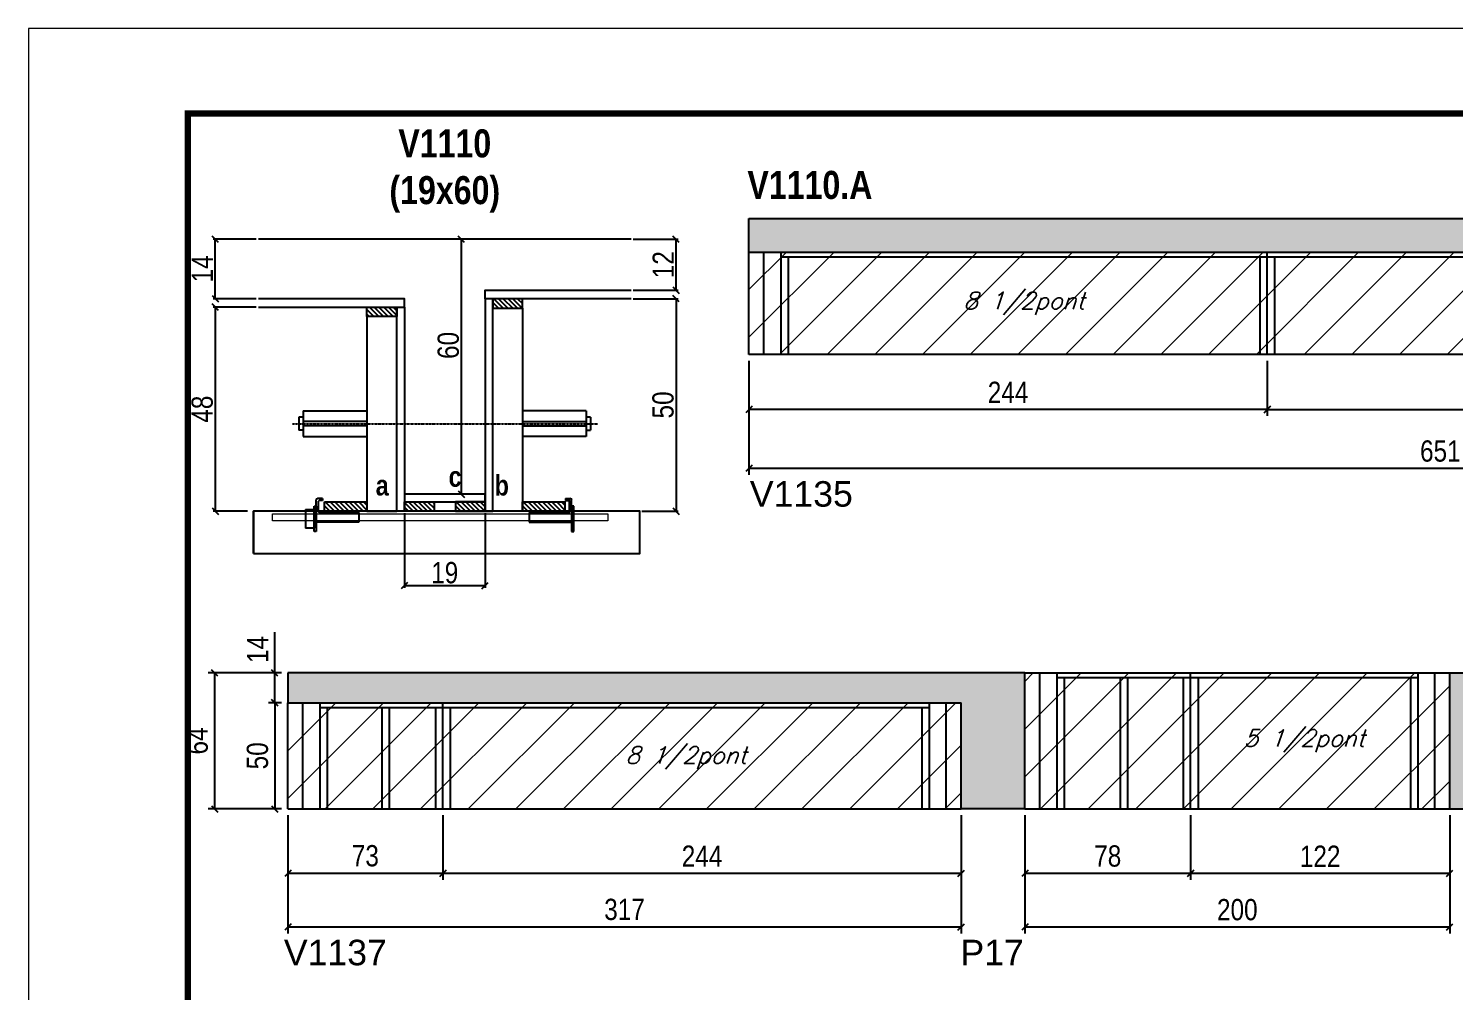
# Model space of a CAD drawing. Extents: x 3309 to 9563, y -2522 to 14608.
# Drawn here: x 4908 to 5579, y 10709 to 11162 of the extents above; entities that cross this region are included whole.
import ezdxf

# ---------------------------------------------------------------- set-up
doc = ezdxf.new("R2010")
doc.units = 0
doc.linetypes.add('DASHED', pattern=[0.75, 0.5, -0.25])
doc.linetypes.add('HIDDEN', pattern=[0.375, 0.25, -0.125])
for name, color, linetype in [('5', 5, 'Continuous'), ('barrote', 251, 'Continuous'), ('COTA', 241, 'Continuous'), ('detalhes', 4, 'Continuous'), ('NOMENCLATURA', 7, 'Continuous'), ('Painéis', 200, 'Continuous'), ('presilha', 1, 'Continuous'), ('SARR_2.2x10', 60, 'Continuous'), ('SARR_2.2x7', 40, 'Continuous'), ('SARR_3.5x7', 81, 'Continuous'), ('TENSOR', 3, 'Continuous'), ('texto', 7, 'Continuous')]:
    doc.layers.add(name, color=color, linetype=linetype)
for name, color, linetype, lineweight in [('CONCRETO', 251, 'Continuous', 25), ('Folhas', 255, 'Continuous', 9), ('Hachura', 251, 'Continuous', 9), ('SARRAFO DE PRESSAO', 251, 'DASHED', 9), ('SCO-___-LAJ', 2, 'Continuous', 0)]:
    doc.layers.add(name, color=color, linetype=linetype, lineweight=lineweight)
doc.styles.add('COTA TECNICA', font='techl___.ttf', dxfattribs={"height": 10})
doc.styles.add('COTA TECNICA 2X', font='techl___.ttf', dxfattribs={"height": 10})
doc.styles.add('Romans', font='romans.shx')
doc.styles.get("Standard").update_dxf_attribs({"font": 'arial.ttf'})
doc.styles.add('TECNICA', font='techb___.ttf', dxfattribs={"height": 10})
doc.dimstyles.new('PAINEL', dxfattribs={"dimtxt": 10, "dimasz": 3, "dimexe": 3, "dimexo": 3, "dimgap": 3, "dimtad": 1, "dimdec": 1, "dimzin": 12, "dimdsep": 46, "dimtxsty": 'COTA TECNICA', "dimblk1": 'OBLIQUE', "dimblk2": 'OBLIQUE', "dimsah": 1, "dimcen": 0.9, "dimclrd": 4, "dimclre": 4, "dimclrt": 240, "dimadec": 1, "dimazin": 3, "dimtfac": 1, "dimtdec": 1, "dimtmove": 0, "dimatfit": 3, "dimfxl": 1, "dimtolj": 1, "dimtzin": 12, "dimarcsym": 0})
doc.dimstyles.new('SECAO', dxfattribs={"dimscale": 0.333333, "dimtxt": 5, "dimasz": 9, "dimexe": 3, "dimexo": 3, "dimgap": 3, "dimtad": 1, "dimdec": 1, "dimlfac": 0.5, "dimzin": 12, "dimdsep": 46, "dimtxsty": 'COTA TECNICA 2X', "dimblk1": 'OBLIQUE', "dimblk2": 'OBLIQUE', "dimsah": 1, "dimcen": 0.9, "dimclrd": 4, "dimclre": 4, "dimclrt": 240, "dimadec": 1, "dimazin": 3, "dimtfac": 1, "dimtdec": 1, "dimtmove": 0, "dimatfit": 3, "dimfxl": 1, "dimtolj": 1, "dimtzin": 12, "dimarcsym": 0})
pattern_1 = [(135, (38320.3405, -112577.1764), (-1.122532015, -1.122532015), [])]
pattern_2 = [(50, (-1598.5, 0), (5.46554, -0.4781726), [0.5715, -6.2865]), (355, (-1598.5, 0), (-1.0573026, 5.7317054), [0.4572, -5.0292175]), (100.451445, (-1598.0445, -0.04), (4.4082374, 5.2535326), [0.4857003, -5.3427073]), (46.1842, (-1598.5, 1.524), (8.1323712, -1.26127), [0.85725, -9.42975]), (96.63556, (-1597.822, 1.419), (7.122124, 7.4227837), [0.7285507, -8.014068]), (351.18415, (-1598.5, 1.524), (7.122124, 7.422784), [0.685799, -7.543792]), (21, (-1597.738, 1.143), (4.5484317, -3.067956), [0.5715, -6.2865]), (326, (-1597.738, 1.143), (1.8540609, 5.525639), [0.4572, -5.0292]), (71.451445, (-1597.359, 0.8873), (6.4024926, 2.457683), [0.4857003, -5.3426981]), (37.5, (-1598.5, 0), (0.0926581, 2.53665117), [0, -4.96824, 0, -5.1054, 0, -5.04825]), (7.5, (-1598.5, 0), (2.0045899, 3.00541724), [0, -2.91084, 0, -4.85394, 0, -1.92405]), (327.5, (-1600.1993, 0), (4.06771786, -0.17186232), [0, -1.905, 0, -5.9436, 0, -7.8867]), (317.5, (-1600.9613, 0), (4.4438754, 0.7627947), [0, -2.4765, 0, -3.94716, 0, -5.6007])]

# ---------------------------------------------------------------- blocks, each defined once
blk = doc.blocks.new('9999999999')
at = {"layer": 'Folhas'}
blk.add_lwpolyline([(98138.98, 34190.21), (99623.98, 34190.21), (99623.98, 35240.21), (98138.98, 35240.21)], close=True, dxfattribs=at)
at = {"layer": 'Folhas', "color": 30, "const_width": 3}
blk.add_lwpolyline([(98213.98, 34230.21), (99583.98, 34230.21), (99583.98, 35200.21), (98213.98, 35200.21)], close=True, dxfattribs=at)
blk = doc.blocks.new('_Oblique')
at = {"color": 0, "linetype": 'ByBlock', "lineweight": -2}
blk.add_line((-0.5, -0.5), (0.5, 0.5), dxfattribs=at)
blk = doc.blocks.new('*D384')
at = {"layer": 'COTA', "color": 4, "lineweight": -2, "transparency": 16777216}
for p, q in [((5084.8, 10933.99), (5084.8, 10898.9)), ((5122.8, 10933.99), (5122.8, 10898.9)), ((5122.8, 10899.9), (5084.8, 10899.9))]:
    blk.add_line(p, q, dxfattribs=at)
at = {"layer": 'Defpoints', "color": 0, "transparency": 16777216}
for p in [(5084.8, 10934.99), (5122.8, 10934.99), (5084.8, 10899.9)]:
    blk.add_point(p, dxfattribs=at)
at = {"layer": 'COTA', "color": 4, "lineweight": -2, "transparency": 16777216, "xscale": 3, "yscale": 3, "zscale": 3, "rotation": 180}
blk.add_blockref('_Oblique', (5084.8, 10899.9), dxfattribs=at)
at = {"layer": 'COTA', "color": 4, "lineweight": -2, "transparency": 16777216, "xscale": 3, "yscale": 3, "zscale": 3}
blk.add_blockref('_Oblique', (5122.8, 10899.9), dxfattribs=at)
at = {"layer": 'COTA', "color": 240, "transparency": 16777216, "insert": (5103.8, 10905.99), "char_height": 10, "attachment_point": 5, "style": 'COTA TECNICA 2X'}
blk.add_mtext('\\A1;19', dxfattribs=at)
blk = doc.blocks.new('PRESILHA METÁLICA 1')
at = {"layer": 'presilha'}
for p, q in [((12, 21), (8.6, 21)), ((12, 21), (12, 19.5)), ((0, 13), (6, 13)), ((0, 13), (0, 0)), ((6, 15.5), (7.5, 15.5)), ((6, -2.5), (6, 15.5)), ((6, 13), (6, 0)), ((7.5, 10.6), (7.5, 19.9)), ((7.5, 15.5), (7.5, -2.5)), ((9, 11.6), (9, 18.9)), ((12, 19.5), (9.6, 19.5)), ((37.5, 11), (9.6, 11)), ((37.5, 11), (37.5, 4.1)), ((6, 0), (0, 0)), ((37.5, 4.1), (7.5, 4.1)), ((7.5, -2.5), (6, -2.5))]:
    blk.add_line(p, q, dxfattribs=at)
for centre, radius, start, end in [((8.6, 19.9), 1.14, 90, 180), ((9.6, 18.9), 0.57, 90, 180), ((9.6, 11.6), 0.57, 180, 270)]:
    blk.add_arc(centre, radius, start, end, dxfattribs=at)
blk = doc.blocks.new('PRESILHA METÁLICA 2')
at = {"layer": 'presilha'}
for p, q in [((-5.2, 23.5), (-5.2, 22)), ((-5.2, 23.5), (-1.9, 23.5)), ((-5.2, 22), (-2.8, 22)), ((-2.2, 14.1), (-2.2, 21.4)), ((-0.8, 14.6), (-0.8, 22.4)), ((-30.8, 13.5), (-30.8, 6.6)), ((-30.8, 13.5), (-2.8, 13.5)), ((0.8, 18), (-0.8, 18)), ((-0.8, 18), (-0.8, 0)), ((0.8, 0), (0.8, 18)), ((-30.8, 6.6), (-0.8, 6.6)), ((-0.8, 0), (0.8, 0))]:
    blk.add_line(p, q, dxfattribs=at)
for centre, radius, start, end in [((-2.8, 21.4), 0.57, 0, 90), ((-1.9, 22.4), 1.14, 0, 90), ((-2.8, 14.1), 0.57, 270, 0)]:
    blk.add_arc(centre, radius, start, end, dxfattribs=at)
blk = doc.blocks.new('*D385')
at = {"layer": 'COTA', "color": 4, "lineweight": -2, "transparency": 16777216}
for p, q in [((5015.1, 11030.99), (4994.75, 11030.99)), ((4995.75, 11030.99), (4995.75, 10934.99)), ((5010.99, 10934.99), (4994.75, 10934.99))]:
    blk.add_line(p, q, dxfattribs=at)
at = {"layer": 'Defpoints', "color": 0, "transparency": 16777216}
for p in [(5016.1, 11030.99), (4995.75, 10934.99), (5011.99, 10934.99)]:
    blk.add_point(p, dxfattribs=at)
at = {"layer": 'COTA', "color": 4, "lineweight": -2, "transparency": 16777216, "xscale": 3, "yscale": 3, "zscale": 3}
for p, rotation in [((4995.75, 11030.99), 90), ((4995.75, 10934.99), 270)]:
    blk.add_blockref('_Oblique', p, dxfattribs=dict(at, rotation=rotation))
at = {"layer": 'COTA', "color": 240, "transparency": 16777216, "insert": (4989.66, 10982.99), "char_height": 10, "attachment_point": 5, "rotation": 90, "style": 'COTA TECNICA 2X'}
blk.add_mtext('\\A1;48', dxfattribs=at)
blk = doc.blocks.new('*D386')
at = {"layer": 'COTA', "color": 4, "lineweight": -2, "transparency": 16777216}
for p, q in [((5192.5, 11034.99), (5213.72, 11034.99)), ((5212.72, 11034.99), (5212.72, 10934.99)), ((5196.61, 10934.99), (5213.72, 10934.99))]:
    blk.add_line(p, q, dxfattribs=at)
at = {"layer": 'Defpoints', "color": 0, "transparency": 16777216}
for p in [(5191.5, 11034.99), (5195.61, 10934.99), (5212.72, 10934.99)]:
    blk.add_point(p, dxfattribs=at)
at = {"layer": 'COTA', "color": 4, "lineweight": -2, "transparency": 16777216, "xscale": 3, "yscale": 3, "zscale": 3}
for p, rotation in [((5212.72, 11034.99), 90), ((5212.72, 10934.99), 270)]:
    blk.add_blockref('_Oblique', p, dxfattribs=dict(at, rotation=rotation))
at = {"layer": 'COTA', "color": 240, "transparency": 16777216, "insert": (5206.61, 10984.99), "char_height": 10, "attachment_point": 5, "rotation": 90, "style": 'COTA TECNICA 2X'}
blk.add_mtext('\\A1;50', dxfattribs=at)
blk = doc.blocks.new('*D387')
at = {"layer": 'COTA', "color": 4, "lineweight": -2, "transparency": 16777216}
for p, q in [((5121.8, 11062.99), (5110.63, 11062.99)), ((5111.63, 10942.99), (5111.63, 11062.99)), ((5121.8, 10942.99), (5110.63, 10942.99))]:
    blk.add_line(p, q, dxfattribs=at)
at = {"layer": 'Defpoints', "color": 0, "transparency": 16777216}
for p in [(5111.63, 11062.99), (5122.8, 11062.99), (5122.8, 10942.99)]:
    blk.add_point(p, dxfattribs=at)
at = {"layer": 'COTA', "color": 4, "lineweight": -2, "transparency": 16777216, "xscale": 3, "yscale": 3, "zscale": 3}
for p, rotation in [((5111.63, 11062.99), 90), ((5111.63, 10942.99), 270)]:
    blk.add_blockref('_Oblique', p, dxfattribs=dict(at, rotation=rotation))
at = {"layer": 'COTA', "color": 240, "transparency": 16777216, "insert": (5105.52, 11012.99), "char_height": 10, "attachment_point": 5, "rotation": 90, "style": 'COTA TECNICA 2X'}
blk.add_mtext('\\A1;60', dxfattribs=at)
blk = doc.blocks.new('*D388')
at = {"layer": 'COTA', "color": 4, "lineweight": -2, "transparency": 16777216}
for p, q in [((5192.5, 11062.99), (5213.72, 11062.99)), ((5212.72, 11038.99), (5212.72, 11062.99)), ((5192.5, 11038.99), (5213.72, 11038.99))]:
    blk.add_line(p, q, dxfattribs=at)
at = {"layer": 'Defpoints', "color": 0, "transparency": 16777216}
for p in [(5191.5, 11062.99), (5212.72, 11062.99), (5191.5, 11038.99)]:
    blk.add_point(p, dxfattribs=at)
at = {"layer": 'COTA', "color": 4, "lineweight": -2, "transparency": 16777216, "xscale": 3, "yscale": 3, "zscale": 3}
for p, rotation in [((5212.72, 11062.99), 90), ((5212.72, 11038.99), 270)]:
    blk.add_blockref('_Oblique', p, dxfattribs=dict(at, rotation=rotation))
at = {"layer": 'COTA', "color": 240, "transparency": 16777216, "insert": (5206.66, 11050.99), "char_height": 10, "attachment_point": 5, "rotation": 90, "style": 'COTA TECNICA 2X'}
blk.add_mtext('\\A1;12', dxfattribs=at)
blk = doc.blocks.new('*D415')
at = {"layer": 'COTA', "color": 4, "lineweight": -2, "transparency": 16777216}
for p, q in [((5015.1, 11062.99), (4994.75, 11062.99)), ((4995.75, 11034.99), (4995.75, 11062.99)), ((5015.1, 11034.99), (4994.75, 11034.99))]:
    blk.add_line(p, q, dxfattribs=at)
at = {"layer": 'Defpoints', "color": 0, "transparency": 16777216}
for p in [(4995.75, 11062.99), (5016.1, 11062.99), (5016.1, 11034.99)]:
    blk.add_point(p, dxfattribs=at)
at = {"layer": 'COTA', "color": 4, "lineweight": -2, "transparency": 16777216, "xscale": 3, "yscale": 3, "zscale": 3}
for p, rotation in [((4995.75, 11062.99), 90), ((4995.75, 11034.99), 270)]:
    blk.add_blockref('_Oblique', p, dxfattribs=dict(at, rotation=rotation))
at = {"layer": 'COTA', "color": 240, "transparency": 16777216, "insert": (4989.68, 11048.99), "char_height": 10, "attachment_point": 5, "rotation": 90, "style": 'COTA TECNICA 2X'}
blk.add_mtext('\\A1;14', dxfattribs=at)
blk = doc.blocks.new('*D389')
at = {"layer": 'COTA', "color": 4, "linetype": 'ByBlock', "lineweight": -2, "transparency": 16777216}
for p, q in [((5247.01, 11005.75), (5247.01, 10979.83)), ((5491.01, 11005.75), (5491.01, 10979.83)), ((5491.01, 10982.83), (5247.01, 10982.83))]:
    blk.add_line(p, q, dxfattribs=at)
at = {"layer": 'Defpoints', "color": 0, "linetype": 'ByBlock', "transparency": 16777216}
for p in [(5247.01, 11008.75), (5491.01, 11008.75), (5247.01, 10982.83)]:
    blk.add_point(p, dxfattribs=at)
at = {"layer": 'COTA', "color": 4, "linetype": 'ByBlock', "lineweight": -2, "transparency": 16777216, "xscale": 3, "yscale": 3, "zscale": 3, "rotation": 180}
blk.add_blockref('_Oblique', (5247.01, 10982.83), dxfattribs=at)
at = {"layer": 'COTA', "color": 4, "linetype": 'ByBlock', "lineweight": -2, "transparency": 16777216, "xscale": 3, "yscale": 3, "zscale": 3}
blk.add_blockref('_Oblique', (5491.01, 10982.83), dxfattribs=at)
at = {"layer": 'COTA', "color": 240, "linetype": 'ByBlock', "transparency": 16777216, "insert": (5369.01, 10990.91), "char_height": 10, "attachment_point": 5, "style": 'COTA TECNICA'}
blk.add_mtext('\\A1;244', dxfattribs=at)
blk = doc.blocks.new('*D416')
at = {"layer": 'COTA', "color": 4, "linetype": 'ByBlock', "lineweight": -2, "transparency": 16777216}
for p, q in [((5247.01, 11005.75), (5247.01, 10952.12)), ((5898.01, 11005.75), (5898.01, 10952.12)), ((5898.01, 10955.12), (5247.01, 10955.12))]:
    blk.add_line(p, q, dxfattribs=at)
at = {"layer": 'Defpoints', "color": 0, "linetype": 'ByBlock', "transparency": 16777216}
for p in [(5247.01, 11008.75), (5898.01, 11008.75), (5247.01, 10955.12)]:
    blk.add_point(p, dxfattribs=at)
at = {"layer": 'COTA', "color": 4, "linetype": 'ByBlock', "lineweight": -2, "transparency": 16777216, "xscale": 3, "yscale": 3, "zscale": 3, "rotation": 180}
blk.add_blockref('_Oblique', (5247.01, 10955.12), dxfattribs=at)
at = {"layer": 'COTA', "color": 4, "linetype": 'ByBlock', "lineweight": -2, "transparency": 16777216, "xscale": 3, "yscale": 3, "zscale": 3}
blk.add_blockref('_Oblique', (5898.01, 10955.12), dxfattribs=at)
at = {"layer": 'COTA', "color": 240, "linetype": 'ByBlock', "transparency": 16777216, "insert": (5572.51, 10963.23), "char_height": 10, "attachment_point": 5, "style": 'COTA TECNICA'}
blk.add_mtext('\\A1;651', dxfattribs=at)
blk = doc.blocks.new('*D379')
at = {"layer": 'COTA', "color": 4, "lineweight": -2, "transparency": 16777216}
for p, q in [((5491.01, 11005.75), (5491.01, 10979.83)), ((5735.01, 11005.75), (5735.01, 10979.83)), ((5491.01, 10982.83), (5735.01, 10982.83))]:
    blk.add_line(p, q, dxfattribs=at)
at = {"layer": 'Defpoints', "color": 0, "transparency": 16777216}
for p in [(5491.01, 11008.75, 0), (5735.01, 11008.75, 0), (5735.01, 10982.83)]:
    blk.add_point(p, dxfattribs=at)
at = {"layer": 'COTA', "color": 4, "lineweight": -2, "transparency": 16777216, "xscale": 3, "yscale": 3, "zscale": 3, "rotation": 180}
blk.add_blockref('_Oblique', (5491.01, 10982.83), dxfattribs=at)
at = {"layer": 'COTA', "color": 4, "lineweight": -2, "transparency": 16777216, "xscale": 3, "yscale": 3, "zscale": 3}
blk.add_blockref('_Oblique', (5735.01, 10982.83), dxfattribs=at)
at = {"layer": 'COTA', "color": 240, "transparency": 16777216, "insert": (5613.01, 10990.91), "char_height": 10, "attachment_point": 5, "style": 'COTA TECNICA'}
blk.add_mtext('\\A1;244', dxfattribs=at)
blk = doc.blocks.new('*D409')
at = {"layer": 'COTA', "color": 4, "linetype": 'ByBlock', "lineweight": -2, "transparency": 16777216}
for p, q in [((5029.96, 10791.85), (5029.96, 10736.29)), ((5346.93, 10791.85), (5346.93, 10736.29)), ((5029.96, 10739.29), (5346.93, 10739.29))]:
    blk.add_line(p, q, dxfattribs=at)
at = {"layer": 'Defpoints', "color": 0, "linetype": 'ByBlock', "transparency": 16777216}
for p in [(5029.96, 10794.85), (5346.93, 10794.85), (5346.93, 10739.29)]:
    blk.add_point(p, dxfattribs=at)
at = {"layer": 'COTA', "color": 4, "linetype": 'ByBlock', "lineweight": -2, "transparency": 16777216, "xscale": 3, "yscale": 3, "zscale": 3, "rotation": 180}
blk.add_blockref('_Oblique', (5029.96, 10739.29), dxfattribs=at)
at = {"layer": 'COTA', "color": 4, "linetype": 'ByBlock', "lineweight": -2, "transparency": 16777216, "xscale": 3, "yscale": 3, "zscale": 3}
blk.add_blockref('_Oblique', (5346.93, 10739.29), dxfattribs=at)
at = {"layer": 'COTA', "color": 240, "linetype": 'ByBlock', "transparency": 16777216, "insert": (5188.44, 10747.51), "char_height": 10, "attachment_point": 5, "style": 'COTA TECNICA'}
blk.add_mtext('\\A1;317', dxfattribs=at)
blk = doc.blocks.new('*D410')
at = {"layer": 'COTA', "color": 4, "lineweight": -2, "transparency": 16777216}
for p, q in [((5102.93, 10791.85), (5102.93, 10761.54)), ((5346.93, 10791.85), (5346.93, 10761.54)), ((5346.93, 10764.54), (5102.93, 10764.54))]:
    blk.add_line(p, q, dxfattribs=at)
at = {"layer": 'Defpoints', "color": 0, "transparency": 16777216}
for p in [(5102.93, 10794.85), (5346.93, 10794.85), (5102.93, 10764.54)]:
    blk.add_point(p, dxfattribs=at)
at = {"layer": 'COTA', "color": 4, "lineweight": -2, "transparency": 16777216, "xscale": 3, "yscale": 3, "zscale": 3, "rotation": 180}
blk.add_blockref('_Oblique', (5102.93, 10764.54), dxfattribs=at)
at = {"layer": 'COTA', "color": 4, "lineweight": -2, "transparency": 16777216, "xscale": 3, "yscale": 3, "zscale": 3}
blk.add_blockref('_Oblique', (5346.93, 10764.54), dxfattribs=at)
at = {"layer": 'COTA', "color": 240, "transparency": 16777216, "insert": (5224.93, 10772.62), "char_height": 10, "attachment_point": 5, "style": 'COTA TECNICA'}
blk.add_mtext('\\A1;244', dxfattribs=at)
blk = doc.blocks.new('*D411')
at = {"layer": 'COTA', "color": 4, "lineweight": -2, "transparency": 16777216}
for p, q in [((5029.96, 10791.85), (5029.96, 10761.54)), ((5102.93, 10791.85), (5102.93, 10761.54)), ((5102.93, 10764.54), (5029.96, 10764.54))]:
    blk.add_line(p, q, dxfattribs=at)
at = {"layer": 'Defpoints', "color": 0, "transparency": 16777216}
for p in [(5029.96, 10794.85), (5102.93, 10794.85), (5029.96, 10764.54)]:
    blk.add_point(p, dxfattribs=at)
at = {"layer": 'COTA', "color": 4, "lineweight": -2, "transparency": 16777216, "xscale": 3, "yscale": 3, "zscale": 3, "rotation": 180}
blk.add_blockref('_Oblique', (5029.96, 10764.54), dxfattribs=at)
at = {"layer": 'COTA', "color": 4, "lineweight": -2, "transparency": 16777216, "xscale": 3, "yscale": 3, "zscale": 3}
blk.add_blockref('_Oblique', (5102.93, 10764.54), dxfattribs=at)
at = {"layer": 'COTA', "color": 240, "transparency": 16777216, "insert": (5066.44, 10772.76), "char_height": 10, "attachment_point": 5, "style": 'COTA TECNICA'}
blk.add_mtext('\\A1;73', dxfattribs=at)
blk = doc.blocks.new('*D381')
at = {"layer": 'COTA', "color": 4, "lineweight": -2, "transparency": 16777216}
for p, q in [((5026.96, 10858.85), (4992.44, 10858.85)), ((4995.44, 10858.85), (4995.44, 10794.85)), ((5026.96, 10794.85), (4992.44, 10794.85))]:
    blk.add_line(p, q, dxfattribs=at)
at = {"layer": 'Defpoints', "color": 0, "transparency": 16777216}
for p in [(5029.96, 10858.85, 0), (4995.44, 10794.85), (5029.96, 10794.85, 0)]:
    blk.add_point(p, dxfattribs=at)
at = {"layer": 'COTA', "color": 4, "lineweight": -2, "transparency": 16777216, "xscale": 3, "yscale": 3, "zscale": 3}
for p, rotation in [((4995.44, 10858.85), 90), ((4995.44, 10794.85), 270)]:
    blk.add_blockref('_Oblique', p, dxfattribs=dict(at, rotation=rotation))
at = {"layer": 'COTA', "color": 240, "transparency": 16777216, "insert": (4987.34, 10826.85), "char_height": 10, "attachment_point": 5, "rotation": 90, "style": 'COTA TECNICA'}
blk.add_mtext('\\A1;64', dxfattribs=at)
blk = doc.blocks.new('*D382')
at = {"layer": 'COTA', "color": 4, "lineweight": -2, "transparency": 16777216}
for p, q in [((5026.96, 10844.85), (5020.8, 10844.85)), ((5023.8, 10844.85), (5023.8, 10794.85)), ((5026.96, 10794.85), (5020.8, 10794.85))]:
    blk.add_line(p, q, dxfattribs=at)
at = {"layer": 'Defpoints', "color": 0, "transparency": 16777216}
for p in [(5029.96, 10844.85, 0), (5023.8, 10794.85), (5029.96, 10794.85, 0)]:
    blk.add_point(p, dxfattribs=at)
at = {"layer": 'COTA', "color": 4, "lineweight": -2, "transparency": 16777216, "xscale": 3, "yscale": 3, "zscale": 3}
for p, rotation in [((5023.8, 10844.85), 90), ((5023.8, 10794.85), 270)]:
    blk.add_blockref('_Oblique', p, dxfattribs=dict(at, rotation=rotation))
at = {"layer": 'COTA', "color": 240, "transparency": 16777216, "insert": (5015.69, 10819.85), "char_height": 10, "attachment_point": 5, "rotation": 90, "style": 'COTA TECNICA'}
blk.add_mtext('\\A1;50', dxfattribs=at)
blk = doc.blocks.new('*D383')
at = {"layer": 'COTA', "color": 4, "lineweight": -2, "transparency": 16777216}
for p, q in [((5023.8, 10858.85), (5023.8, 10877.97)), ((5026.96, 10858.85), (5020.8, 10858.85)), ((5023.8, 10844.85), (5023.8, 10858.85)), ((5026.96, 10844.85), (5020.8, 10844.85))]:
    blk.add_line(p, q, dxfattribs=at)
at = {"layer": 'Defpoints', "color": 0, "transparency": 16777216}
for p in [(5023.8, 10858.85), (5029.96, 10858.85, 0), (5029.96, 10844.85, 0)]:
    blk.add_point(p, dxfattribs=at)
at = {"layer": 'COTA', "color": 4, "lineweight": -2, "transparency": 16777216, "xscale": 3, "yscale": 3, "zscale": 3}
for p, rotation in [((5023.8, 10858.85), 90), ((5023.8, 10844.85), 270)]:
    blk.add_blockref('_Oblique', p, dxfattribs=dict(at, rotation=rotation))
at = {"layer": 'COTA', "color": 240, "transparency": 16777216, "insert": (5015.73, 10869.91), "char_height": 10, "attachment_point": 5, "rotation": 90, "style": 'COTA TECNICA'}
blk.add_mtext('\\A1;14', dxfattribs=at)
blk = doc.blocks.new('*D412')
at = {"layer": 'COTA', "color": 4, "linetype": 'ByBlock', "lineweight": -2, "transparency": 16777216}
for p, q in [((5376.93, 10791.85), (5376.93, 10736.29)), ((5576.93, 10791.85), (5576.93, 10736.29)), ((5376.93, 10739.29), (5576.93, 10739.29))]:
    blk.add_line(p, q, dxfattribs=at)
at = {"layer": 'Defpoints', "color": 0, "linetype": 'ByBlock', "transparency": 16777216}
for p in [(5376.93, 10794.85), (5576.93, 10794.85), (5576.93, 10739.29)]:
    blk.add_point(p, dxfattribs=at)
at = {"layer": 'COTA', "color": 4, "linetype": 'ByBlock', "lineweight": -2, "transparency": 16777216, "xscale": 3, "yscale": 3, "zscale": 3, "rotation": 180}
blk.add_blockref('_Oblique', (5376.93, 10739.29), dxfattribs=at)
at = {"layer": 'COTA', "color": 4, "linetype": 'ByBlock', "lineweight": -2, "transparency": 16777216, "xscale": 3, "yscale": 3, "zscale": 3}
blk.add_blockref('_Oblique', (5576.93, 10739.29), dxfattribs=at)
at = {"layer": 'COTA', "color": 240, "linetype": 'ByBlock', "transparency": 16777216, "insert": (5476.93, 10747.39), "char_height": 10, "attachment_point": 5, "style": 'COTA TECNICA'}
blk.add_mtext('\\A1;200', dxfattribs=at)
blk = doc.blocks.new('*D413')
at = {"layer": 'COTA', "color": 4, "lineweight": -2, "transparency": 16777216}
for p, q in [((5454.93, 10791.85), (5454.93, 10761.54)), ((5576.93, 10791.85), (5576.93, 10761.54)), ((5576.93, 10764.54), (5454.93, 10764.54))]:
    blk.add_line(p, q, dxfattribs=at)
at = {"layer": 'Defpoints', "color": 0, "transparency": 16777216}
for p in [(5454.93, 10794.85), (5576.93, 10794.85), (5454.93, 10764.54)]:
    blk.add_point(p, dxfattribs=at)
at = {"layer": 'COTA', "color": 4, "lineweight": -2, "transparency": 16777216, "xscale": 3, "yscale": 3, "zscale": 3, "rotation": 180}
blk.add_blockref('_Oblique', (5454.93, 10764.54), dxfattribs=at)
at = {"layer": 'COTA', "color": 4, "lineweight": -2, "transparency": 16777216, "xscale": 3, "yscale": 3, "zscale": 3}
blk.add_blockref('_Oblique', (5576.93, 10764.54), dxfattribs=at)
at = {"layer": 'COTA', "color": 240, "transparency": 16777216, "insert": (5515.93, 10772.6), "char_height": 10, "attachment_point": 5, "style": 'COTA TECNICA'}
blk.add_mtext('\\A1;122', dxfattribs=at)
blk = doc.blocks.new('*D414')
at = {"layer": 'COTA', "color": 4, "lineweight": -2, "transparency": 16777216}
for p, q in [((5376.93, 10791.85), (5376.93, 10761.54)), ((5454.93, 10791.85), (5454.93, 10761.54)), ((5454.93, 10764.54), (5376.93, 10764.54))]:
    blk.add_line(p, q, dxfattribs=at)
at = {"layer": 'Defpoints', "color": 0, "transparency": 16777216}
for p in [(5376.93, 10794.85), (5454.93, 10794.85), (5376.93, 10764.54)]:
    blk.add_point(p, dxfattribs=at)
at = {"layer": 'COTA', "color": 4, "lineweight": -2, "transparency": 16777216, "xscale": 3, "yscale": 3, "zscale": 3, "rotation": 180}
blk.add_blockref('_Oblique', (5376.93, 10764.54), dxfattribs=at)
at = {"layer": 'COTA', "color": 4, "lineweight": -2, "transparency": 16777216, "xscale": 3, "yscale": 3, "zscale": 3}
blk.add_blockref('_Oblique', (5454.93, 10764.54), dxfattribs=at)
at = {"layer": 'COTA', "color": 240, "transparency": 16777216, "insert": (5415.93, 10772.64), "char_height": 10, "attachment_point": 5, "style": 'COTA TECNICA'}
blk.add_mtext('\\A1;78', dxfattribs=at)

msp = doc.modelspace()

# ---------------------------------------------------------------- hatches: boundary and pattern name
at = {"layer": 'COTA'}
h = msp.add_hatch(dxfattribs=at)
h.set_pattern_fill('AR-CONC', color=256, scale=0.03)
h.set_pattern_definition([(50, (-1679.728, -2203.2577), (5.4655401, -0.4781726), [0.5715, -6.2865]), (355, (-1679.728, -2203.2577), (-1.0573026, 5.7317054), [0.4572, -5.0292175]), (100.451445, (-1679.2727, -2203.2975), (4.4082374, 5.2535326), [0.4857003, -5.3427073]), (46.1842, (-1679.728, -2201.734), (8.1323712, -1.2612698), [0.85725, -9.42975]), (96.63556, (-1679.0505, -2201.839), (7.122124, 7.4227837), [0.7285507, -8.0140682]), (351.18415, (-1679.728, -2201.734), (7.122124, 7.4227837), [0.685799, -7.543792]), (21, (-1678.966, -2202.1147), (4.5484317, -3.067956), [0.5715, -6.2865]), (326, (-1678.966, -2202.1147), (1.8540609, 5.525639), [0.4572, -5.0292]), (71.451445, (-1678.587, -2202.3703), (6.4024926, 2.457683), [0.4857003, -5.3426981]), (37.5, (-1679.7281, -2203.2577), (0.0926581, 2.53665117), [0, -4.96824, 0, -5.1054, 0, -5.04825]), (7.5, (-1679.7281, -2203.2577), (2.00458988, 3.00541724), [0, -2.91084, 0, -4.85394, 0, -1.92405]), (327.5, (-1681.4274, -2203.2577), (4.06771786, -0.17186232), [0, -1.905, 0, -5.9436, 0, -7.8867]), (317.5, (-1682.1894, -2203.2577), (4.44387544, 0.7627947), [0, -2.4765, 0, -3.94716, 0, -5.6007])])
h.paths.add_polyline_path([(5898.01, 11056.75), (5898.01, 11072.75), (5247.01, 11072.75), (5247.01, 11056.75)])
h = msp.add_hatch(dxfattribs=at)
h.set_pattern_fill('AR-CONC', color=256, scale=0.03)
h.set_pattern_definition(pattern_2)
h.paths.add_polyline_path([(5346.93, 10794.85), (5376.93, 10794.85), (5376.93, 10858.85), (5029.96, 10858.85), (5029.96, 10844.85), (5346.93, 10844.85)])
h = msp.add_hatch(dxfattribs=at)
h.set_pattern_fill('AR-CONC', color=256, scale=0.03)
h.set_pattern_definition(pattern_2)
h.paths.add_polyline_path([(5841.93, 10844.85), (5841.93, 10824.85), (5868.93, 10824.85), (5868.93, 10844.85), (6019.93, 10844.85), (6019.93, 10824.85), (6046.93, 10824.85), (6046.93, 10844.85), (6183.93, 10844.85), (6183.93, 10858.85), (5576.93, 10858.85), (5576.93, 10794.85), (5606.93, 10794.85), (5606.93, 10844.85)])
at = {"layer": 'Hachura'}
h = msp.add_hatch(dxfattribs=at)
h.set_pattern_fill('ANSI31', color=256, scale=5)
h.paths.add_polyline_path([(5491.01, 11056.75), (5247.01, 11056.75), (5247.01, 11008.75), (5491.01, 11008.75)])
h.paths.add_polyline_path([(5735.01, 11056.75), (5491.01, 11056.75), (5491.01, 11008.75), (5735.01, 11008.75)])
h.paths.add_polyline_path([(5898.01, 11056.75), (5735.01, 11056.75), (5735.01, 11008.75), (5898.01, 11008.75)])
h = msp.add_hatch(dxfattribs=at)
h.set_pattern_fill('ANSI31', color=256, scale=5)
h.paths.add_polyline_path([(5102.93, 10844.85), (5029.96, 10844.85), (5029.96, 10794.85), (5102.93, 10794.85)])
h.paths.add_polyline_path([(5346.93, 10844.85), (5102.93, 10844.85), (5102.93, 10794.85), (5346.93, 10794.85)])
h.paths.add_polyline_path([(5454.93, 10858.85), (5376.93, 10858.85), (5376.93, 10794.85), (5454.93, 10794.85)])
h.paths.add_polyline_path([(5576.93, 10858.85), (5454.93, 10858.85), (5454.93, 10794.85), (5576.93, 10794.85)])
h.paths.add_polyline_path([(5728.93, 10844.85), (5606.93, 10844.85), (5606.93, 10794.85), (5728.93, 10794.85)])
h.paths.add_polyline_path([(5841.93, 10844.85), (5728.93, 10844.85), (5728.93, 10794.85), (5868.93, 10794.85), (5868.93, 10824.85), (5841.93, 10824.85)])
h.paths.add_polyline_path([(6046.93, 10824.85), (6019.93, 10824.85), (6019.93, 10844.85), (5868.93, 10844.85), (5868.93, 10794.85), (6046.93, 10794.85)])
h.paths.add_polyline_path([(6183.93, 10844.85), (6046.93, 10844.85), (6046.93, 10794.85), (6183.93, 10794.85)])
at = {"layer": 'SARR_2.2x10'}
h = msp.add_hatch(dxfattribs=at)
h.set_pattern_fill('ANSI31', color=256, scale=0.5, angle=90)
h.set_pattern_definition([(135, (38240.7405, -112577.1764), (-1.122532015, -1.122532015), [])])
h.paths.add_polyline_path([(5047.2, 10939.39), (5047.2, 10934.99), (5067.2, 10934.99), (5067.2, 10939.39)])
h = msp.add_hatch(dxfattribs=at)
h.set_pattern_fill('ANSI31', color=256, scale=0.5, angle=90)
h.set_pattern_definition([(135, (38333.9405, -112577.1764), (-1.122532015, -1.122532015), [])])
h.paths.add_polyline_path([(5140.4, 10939.39), (5140.4, 10934.99), (5160.4, 10934.99), (5160.4, 10939.39)])
at = {"layer": 'SARR_2.2x7'}
h = msp.add_hatch(dxfattribs=at)
h.set_pattern_fill('ANSI31', color=256, scale=0.5, angle=90)
h.set_pattern_definition([(135, (38254.7405, -112485.5764), (-1.122532015, -1.122532015), [])])
h.paths.add_polyline_path([(5081.2, 11030.99), (5081.2, 11026.59), (5067.2, 11026.59), (5067.2, 11030.99)])
h = msp.add_hatch(dxfattribs=at)
h.set_pattern_fill('ANSI31', color=256, scale=0.5, angle=90)
h.set_pattern_definition([(135, (38234.7405, -112481.5764), (-1.122532015, -1.122532015), [])])
h.paths.add_polyline_path([(5126.4, 11034.99), (5126.4, 11030.59), (5140.4, 11030.59), (5140.4, 11034.99)])
h = msp.add_hatch(dxfattribs=at)
h.set_pattern_fill('ANSI31', color=256, scale=0.5, angle=90)
h.set_pattern_definition(pattern_1)
h.paths.add_polyline_path([(5098.8, 10934.99), (5098.8, 10939.39), (5084.8, 10939.39), (5084.8, 10934.99)])
h = msp.add_hatch(dxfattribs=at)
h.set_pattern_fill('ANSI31', color=256, scale=0.5, angle=90)
h.set_pattern_definition(pattern_1)
h.paths.add_polyline_path([(5108.8, 10939.39), (5108.8, 10934.99), (5122.8, 10934.99), (5122.8, 10939.39)])

# ---------------------------------------------------------------- linework, layer by layer
at = {"ltscale": 3}
for p, q in [((5035.2, 10979.16), (5035.2, 10973.16)), ((5037.2, 10979.16), (5035.2, 10979.16)), ((5037.2, 10982.16), (5037.2, 10970.16)), ((5037.2, 10982.16), (5067.2, 10982.16)), ((5067.2, 10977.16), (5037.2, 10977.16)), ((5170.4, 10982.16), (5140.4, 10982.16)), ((5140.4, 10977.16), (5170.4, 10977.16)), ((5170.4, 10982.16), (5170.4, 10970.16)), ((5172.4, 10979.16), (5170.4, 10979.16)), ((5172.4, 10979.16), (5172.4, 10973.16)), ((5037.2, 10973.16), (5035.2, 10973.16)), ((5067.2, 10975.16), (5037.2, 10975.16)), ((5037.2, 10970.16), (5067.2, 10970.16)), ((5140.4, 10975.16), (5170.4, 10975.16)), ((5170.4, 10970.16), (5140.4, 10970.16)), ((5170.4, 10973.16), (5172.4, 10973.16))]:
    msp.add_line(p, q, dxfattribs=at)
at = {"layer": 'barrote'}
msp.add_lwpolyline([(5013.75, 10914.99), (5195.66, 10914.99), (5195.66, 10934.99), (5013.75, 10934.99)], close=True, dxfattribs=at)
at = {"layer": 'CONCRETO', "linetype": 'Continuous'}
msp.add_line((5191.5, 11062.99), (5016.1, 11062.99), dxfattribs=at)
at = {"layer": 'COTA'}
for p, q in [((5247.01, 11056.75, 0), (5247.01, 11072.75, 0)), ((5247.01, 11072.75, 0), (5898.01, 11072.75, 0)), ((5029.96, 10858.85, 0), (5029.96, 10844.85, 0)), ((5376.93, 10858.85, 0), (5029.96, 10858.85, 0)), ((5576.93, 10858.85, 0), (6183.93, 10858.85, 0)), ((5376.93, 10794.85, 0), (5346.93, 10794.85, 0)), ((5576.93, 10794.85, 0), (5606.93, 10794.85, 0))]:
    msp.add_line(p, q, dxfattribs=at)
at = {"layer": 'detalhes', "color": 250}
msp.add_line((5013.75, 10914.99), (5013.75, 10934.99), dxfattribs=at)
at = {"layer": 'Painéis', "linetype": 'ByBlock'}
for p, q in [((5898.01, 11056.75, 0), (5247.01, 11056.75, 0)), ((5247.01, 11008.75, 0), (5247.01, 11056.75, 0)), ((5491.01, 11008.75, 0), (5491.01, 11056.75, 0)), ((5898.01, 11008.75, 0), (5247.01, 11008.75, 0)), ((5376.93, 10858.85, 0), (5576.93, 10858.85, 0)), ((5376.93, 10794.85, 0), (5376.93, 10858.85, 0)), ((5454.93, 10794.85, 0), (5454.93, 10858.85, 0)), ((5576.93, 10794.85, 0), (5576.93, 10858.85, 0)), ((5029.96, 10844.85, 0), (5346.93, 10844.85, 0)), ((5029.96, 10794.85, 0), (5029.96, 10844.85, 0)), ((5102.93, 10794.85, 0), (5102.93, 10844.85, 0)), ((5346.93, 10794.85, 0), (5346.93, 10844.85, 0)), ((5029.96, 10794.85, 0), (5346.93, 10794.85, 0)), ((5376.93, 10794.85, 0), (5576.93, 10794.85, 0))]:
    msp.add_line(p, q, dxfattribs=at)
at = {"layer": 'Painéis', "linetype": 'Continuous', "elevation": 0}
for points in [[(5191.5, 11034.99), (5122.8, 11034.99), (5122.8, 11038.99), (5191.5, 11038.99)], [(5016.1, 11030.99), (5084.8, 11030.99), (5084.8, 11034.99), (5016.1, 11034.99)]]:
    msp.add_lwpolyline(points, dxfattribs=at)
at = {"layer": 'Painéis', "linetype": 'Continuous'}
for points in [[(5081.2, 10934.99), (5081.2, 11030.99), (5084.8, 11030.99), (5084.8, 10934.99)], [(5126.4, 10934.99), (5126.4, 11034.99), (5122.8, 11034.99), (5122.8, 10934.99)], [(5122.8, 10942.99), (5084.8, 10942.99), (5084.8, 10939.39), (5122.8, 10939.39)]]:
    msp.add_lwpolyline(points, close=True, dxfattribs=at)
at = {"layer": 'SARR_2.2x10'}
for points in [[(5047.2, 10939.39), (5067.2, 10939.39), (5067.2, 10934.99), (5047.2, 10934.99)], [(5140.4, 10939.39), (5160.4, 10939.39), (5160.4, 10934.99), (5140.4, 10934.99)]]:
    msp.add_lwpolyline(points, close=True, dxfattribs=at)
at = {"layer": 'SARR_2.2x7', "linetype": 'Continuous'}
for p, q in [((5254.01, 11008.75, 0), (5254.01, 11056.75, 0)), ((5491.01, 11054.55, 0), (5262.01, 11054.55, 0)), ((5735.01, 11054.55, 0), (5491.01, 11054.55, 0)), ((5383.93, 10794.85, 0), (5383.93, 10858.85, 0)), ((5391.93, 10856.65, 0), (5454.93, 10856.65, 0)), ((5454.93, 10856.65, 0), (5561.93, 10856.65, 0)), ((5569.93, 10794.85, 0), (5569.93, 10858.85, 0)), ((5036.96, 10794.85, 0), (5036.96, 10844.85, 0)), ((5044.96, 10842.65, 0), (5102.93, 10842.65, 0)), ((5102.93, 10842.65, 0), (5331.93, 10842.65, 0)), ((5339.93, 10794.85, 0), (5339.93, 10844.85, 0))]:
    msp.add_line(p, q, dxfattribs=at)
at = {"layer": 'SARR_2.2x7', "elevation": 0}
for points in [[(5067.2, 11030.99), (5081.2, 11030.99), (5081.2, 11026.59), (5067.2, 11026.59)], [(5140.4, 11034.99), (5126.4, 11034.99), (5126.4, 11030.59), (5140.4, 11030.59)]]:
    msp.add_lwpolyline(points, close=True, dxfattribs=at)
at = {"layer": 'SARR_2.2x7'}
for points in [[(5084.8, 10939.39), (5098.8, 10939.39), (5098.8, 10934.99), (5084.8, 10934.99)], [(5122.8, 10939.39), (5108.8, 10939.39), (5108.8, 10934.99), (5122.8, 10934.99)]]:
    msp.add_lwpolyline(points, close=True, dxfattribs=at)
at = {"layer": 'SARR_3.5x7'}
for p, q in [((5262.01, 11056.75, 0), (5262.01, 11008.75, 0)), ((5265.51, 11054.55, 0), (5265.51, 11008.75, 0)), ((5487.51, 11054.55, 0), (5487.51, 11008.75, 0)), ((5494.51, 11054.55, 0), (5494.51, 11008.75, 0)), ((5391.93, 10858.85, 0), (5391.93, 10794.85, 0)), ((5395.43, 10856.65, 0), (5395.43, 10794.85, 0)), ((5421.78, 10856.65, 0), (5421.78, 10794.85, 0)), ((5425.28, 10856.65, 0), (5425.28, 10794.85, 0)), ((5451.43, 10856.65, 0), (5451.43, 10794.85, 0)), ((5458.43, 10856.65, 0), (5458.43, 10794.85, 0)), ((5558.43, 10856.65, 0), (5558.43, 10794.85, 0)), ((5561.93, 10858.85, 0), (5561.93, 10794.85, 0)), ((5044.96, 10844.85, 0), (5044.96, 10794.85, 0)), ((5048.46, 10842.65, 0), (5048.46, 10794.85, 0)), ((5074.15, 10842.65, 0), (5074.15, 10794.85, 0)), ((5077.65, 10842.65, 0), (5077.65, 10794.85, 0)), ((5099.43, 10842.65, 0), (5099.43, 10794.85, 0)), ((5106.43, 10842.65, 0), (5106.43, 10794.85, 0)), ((5328.43, 10842.65, 0), (5328.43, 10794.85, 0)), ((5331.93, 10844.85, 0), (5331.93, 10794.85, 0))]:
    msp.add_line(p, q, dxfattribs=at)
for points in [[(5126.4, 11030.59), (5140.4, 11030.59), (5140.4, 10934.99), (5126.4, 10934.99)], [(5081.2, 11026.59), (5067.2, 11026.59), (5067.2, 10934.99), (5081.2, 10934.99)]]:
    msp.add_lwpolyline(points, close=True, dxfattribs=at)
at = {"layer": 'SCO-___-LAJ', "color": 1}
msp.add_lwpolyline([(5022.75, 10933.66), (5180.58, 10933.66), (5180.58, 10930.46), (5022.75, 10930.46)], close=True, dxfattribs=at)
at = {"layer": 'TENSOR', "linetype": 'HIDDEN', "ltscale": 0.5}
msp.add_line((5032.2, 10976.16), (5175.71, 10976.16), dxfattribs=at)

# ---------------------------------------------------------------- block references
at = {"layer": 'presilha', "xscale": 0.6666666666666666, "yscale": 0.6666666666666666, "zscale": 0.6666666666666666}
for name, p in [('PRESILHA METÁLICA 1', (5038.33, 10927.03)), ('PRESILHA METÁLICA 2', (5164.08, 10925.36))]:
    msp.add_blockref(name, p, dxfattribs=at)
at = {"layer": 'SARRAFO DE PRESSAO', "color": 6, "linetype": 'ByBlock'}
msp.add_blockref('9999999999', (-93231.11, -24078.07), dxfattribs=at)

# ---------------------------------------------------------------- texts
at = {"layer": '5', "linetype": 'Continuous'}
for s, p in [('V1135', (5247.46, 10937.11, 0)), ('V1137', (5028.08, 10721.28, 0)), ('P17', (5346.59, 10721.28, 0))]:
    msp.add_text(s, height=12, rotation=0.00004, dxfattribs=at).set_placement(p)
at = {"layer": 'detalhes', "style": 'TECNICA'}
for s, p in [('a', (5071.33, 10942.35)), ('c', (5105.62, 10946.46)), ('b', (5127.3, 10942.34))]:
    msp.add_text(s, height=9.6, dxfattribs=at).set_placement(p)
at = {"layer": 'NOMENCLATURA', "style": 'TECNICA'}
msp.add_text('V1110.A', height=13.2, dxfattribs=at).set_placement((5246.3, 11081.94, 0))
at = {"layer": 'NOMENCLATURA', "insert": (5103.83, 11114.69), "char_height": 13.2, "attachment_point": 2, "style": 'TECNICA'}
msp.add_mtext_dynamic_manual_height_columns('V1110\\P(19x60)', width=300.2766, gutter_width=1, heights=[0], dxfattribs=at)
at = {"layer": 'texto', "color": 2, "char_height": 8, "attachment_point": 5, "style": 'Romans'}
for s, insert in [('{\\Q19;\\C256;8 1/2pont}', (5376.51, 11032.75, 0)), ('{\\Q19;\\C256;5 1/2pont}', (5508.43, 10826.85, 0)), ('{\\Q19;\\C256;8 1/2pont}', (5217.43, 10818.85, 0))]:
    msp.add_mtext(s, dxfattribs=dict(at, insert=insert))

# ---------------------------------------------------------------- dimensions: what is measured, and where the dimension line sits
at = {"layer": 'COTA'}
for base, p1, p2, angle, dimstyle, picture, middle in [((4995.75, 11062.99), (5016.1, 11034.99), (5016.1, 11062.99), 90, 'SECAO', '*D415', (4989.68, 11048.99)), ((5212.72, 11062.99), (5191.5, 11038.99), (5191.5, 11062.99), 90, 'SECAO', '*D388', (5206.66, 11050.99)), ((5212.72, 10934.99, 0), (5191.5, 11034.99), (5195.61, 10934.99, 0), 90, 'SECAO', '*D386', (5206.61, 10984.99, 0)), ((4995.75, 10934.99, 0), (5016.1, 11030.99), (5011.99, 10934.99, 0), 90, 'SECAO', '*D385', (4989.66, 10982.99, 0)), ((5023.8, 10858.85), (5029.96, 10844.85, 0), (5029.96, 10858.85, 0), 90, 'PAINEL', '*D383', (5015.73, 10869.91)), ((4995.44, 10794.85), (5029.96, 10858.85, 0), (5029.96, 10794.85, 0), 90, 'PAINEL', '*D381', (4987.34, 10826.85)), ((5023.8, 10794.85), (5029.96, 10844.85, 0), (5029.96, 10794.85, 0), 90, 'PAINEL', '*D382', (5015.69, 10819.85)), ((5102.93, 10764.54, 0), (5346.93, 10794.85, 0), (5102.93, 10794.85, 0), 180, 'PAINEL', '*D410', (5224.93, 10772.62, 0)), ((5454.93, 10764.54, 0), (5576.93, 10794.85, 0), (5454.93, 10794.85, 0), 180, 'PAINEL', '*D413', (5515.93, 10772.6, 0))]:
    dim = msp.add_linear_dim(base=base, p1=p1, p2=p2, angle=angle, dimstyle=dimstyle, dxfattribs=at)
    dim.commit()
    dim.dimension.update_dxf_attribs({"geometry": picture, "text_midpoint": middle})
for base, p1, p2, angle, picture, middle in [((5111.63, 11062.99), (5122.8, 10942.99), (5122.8, 11062.99), 90, '*D387', (5111.63, 11012.99)), ((5084.8, 10899.9), (5122.8, 10934.99), (5084.8, 10934.99), 180, '*D384', (5103.8, 10899.9))]:
    dim = msp.add_linear_dim(base=base, p1=p1, p2=p2, angle=angle, dimstyle='SECAO', dxfattribs=at)
    dim.commit()
    dim.dimension.update_dxf_attribs({"geometry": picture, "text_midpoint": middle, "dimtype": 160})
at = {"layer": 'COTA', "linetype": 'ByBlock'}
dim = msp.add_linear_dim(base=(5247.01, 10982.83, 0), p1=(5491.01, 11008.75, 0), p2=(5247.01, 11008.75, 0), angle=180, dimstyle='PAINEL', override={"dimtmove": 1}, dxfattribs=at)
dim.commit()
dim.dimension.update_dxf_attribs({"geometry": '*D389', "text_midpoint": (5369.01, 10990.91, 0)})
dim = msp.add_linear_dim(base=(5247.01, 10955.12, 0), p1=(5898.01, 11008.75, 0), p2=(5247.01, 11008.75, 0), angle=180, dimstyle='PAINEL', dxfattribs=at)
dim.commit()
dim.dimension.update_dxf_attribs({"geometry": '*D416', "text_midpoint": (5572.51, 10963.23, 0)})
at = {"layer": 'COTA'}
dim = msp.add_linear_dim(base=(5735.01, 10982.83), p1=(5491.01, 11008.75, 0), p2=(5735.01, 11008.75, 0), dimstyle='PAINEL', dxfattribs=at)
dim.commit()
dim.dimension.update_dxf_attribs({"geometry": '*D379', "text_midpoint": (5613.01, 10990.91)})
at = {"layer": 'COTA', "linetype": 'ByBlock'}
for base, p1, p2, picture, middle in [((5346.93, 10739.29, 0), (5029.96, 10794.85, 0), (5346.93, 10794.85, 0), '*D409', (5188.44, 10747.51, 0)), ((5576.93, 10739.29, 0), (5376.93, 10794.85, 0), (5576.93, 10794.85, 0), '*D412', (5476.93, 10747.39, 0))]:
    dim = msp.add_linear_dim(base=base, p1=p1, p2=p2, dimstyle='PAINEL', dxfattribs=at)
    dim.commit()
    dim.dimension.update_dxf_attribs({"geometry": picture, "text_midpoint": middle})
at = {"layer": 'COTA'}
for base, p1, p2, picture, middle in [((5029.96, 10764.54, 0), (5102.93, 10794.85, 0), (5029.96, 10794.85, 0), '*D411', (5066.44, 10772.76, 0)), ((5376.93, 10764.54, 0), (5454.93, 10794.85, 0), (5376.93, 10794.85, 0), '*D414', (5415.93, 10772.64, 0))]:
    dim = msp.add_linear_dim(base=base, p1=p1, p2=p2, angle=180, dimstyle='PAINEL', override={"dimtmove": 1}, dxfattribs=at)
    dim.commit()
    dim.dimension.update_dxf_attribs({"geometry": picture, "text_midpoint": middle})

doc.saveas('drawing.dxf')
